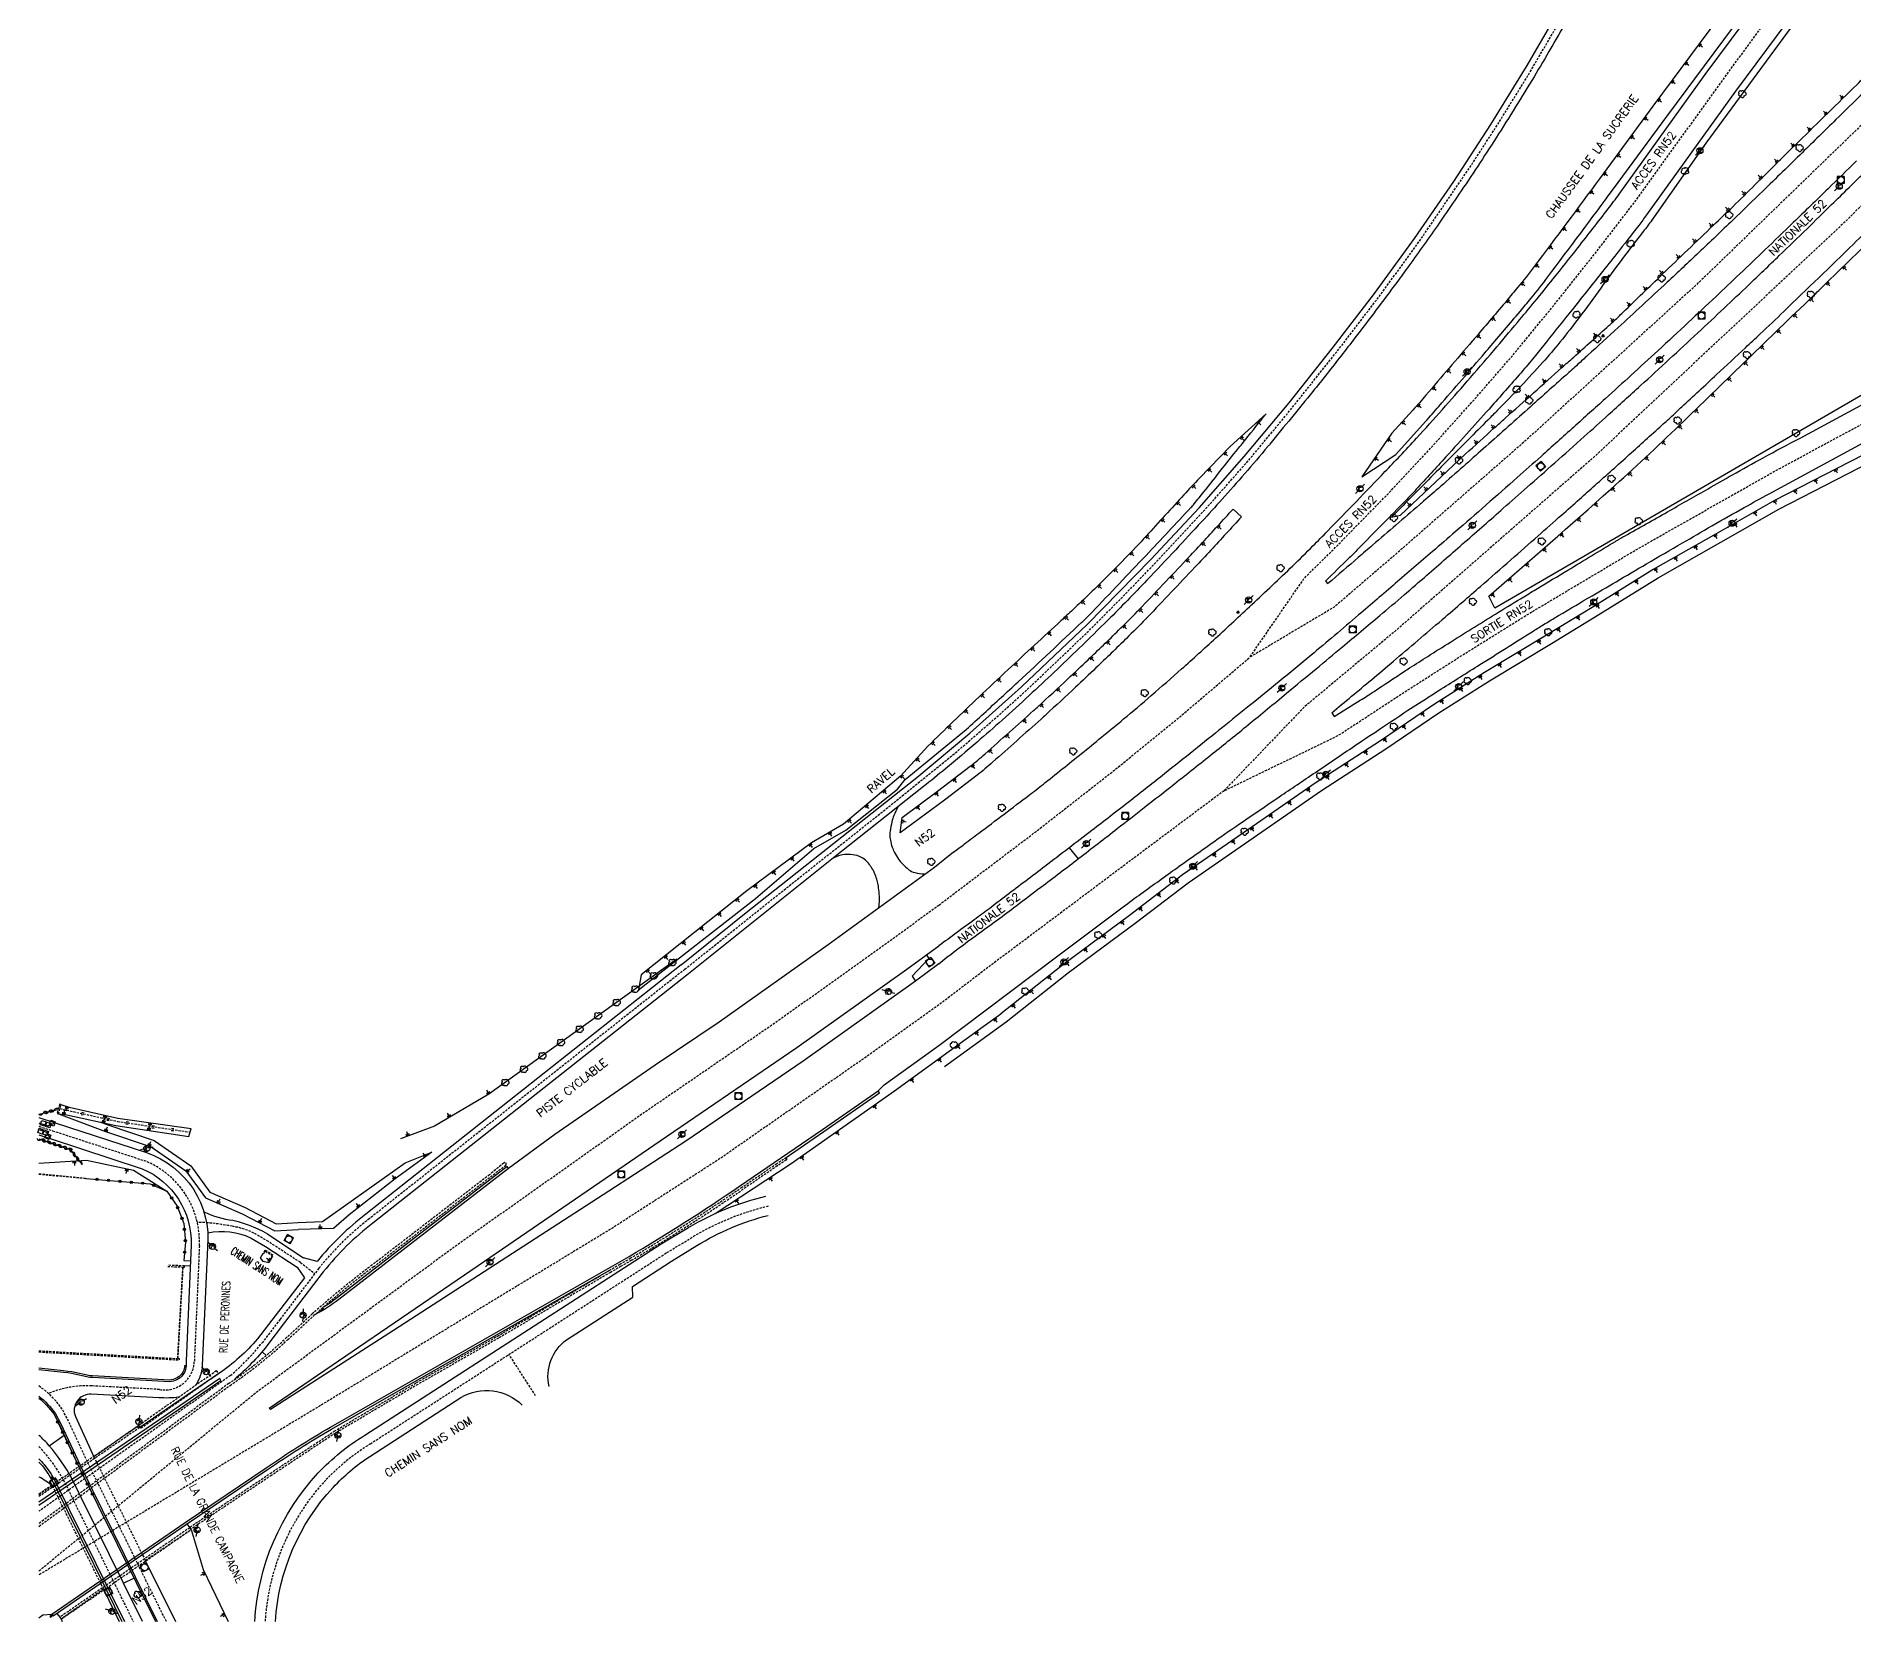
# Model space of a CAD drawing. Header units: millimetres. Extents: x 84999 to 86000, y 139000 to 140000.
# Drawn here: x 84999.4 to 85396.9, y 139000 to 139346.7 of the extents above; entities that cross this region are included whole.
import ezdxf
from ezdxf.enums import TextEntityAlignment as Align

# ---------------------------------------------------------------- set-up
doc = ezdxf.new("R2010")
doc.units = ezdxf.units.MM
doc.linetypes.add('DASHED', pattern=[0.75, 0.5, -0.25])
doc.layers.get('0').update_dxf_attribs({"linetype": 'CONTINUOUS'})
for name, color, linetype in [('W0001', 6, 'DASHED'), ('W0008', 7, 'CONTINUOUS'), ('W0112', 1, 'DASHED'), ('W0211', 2, 'CONTINUOUS'), ('W0220', 5, 'DASHED'), ('W0300', 7, 'CONTINUOUS'), ('W0302', 3, 'CONTINUOUS'), ('W0310', 3, 'CONTINUOUS'), ('W0322', 7, 'CONTINUOUS'), ('W0334', 7, 'CONTINUOUS'), ('W0400', 7, 'CONTINUOUS'), ('W0420', 7, 'CONTINUOUS'), ('W0471', 7, 'CONTINUOUS'), ('W0851', 7, 'CONTINUOUS'), ('W0989', 7, 'CONTINUOUS')]:
    doc.layers.add(name, color=color, linetype=linetype)
doc.styles.get("Standard").update_dxf_attribs({"font": 'romans.shx', "width": 0.85})

# ---------------------------------------------------------------- blocks, each defined once
blk = doc.blocks.new('t211o')
at = {"color": 0, "linetype": 'Continuous'}
for p, q in [((-0.29, 0.5), (-0.29, 0)), ((0, 1), (0, 0)), ((0.29, 0.5), (0.29, 0))]:
    blk.add_line(p, q, dxfattribs=at)
blk = doc.blocks.new('T300')
for p, q in [((-0.8, 0.51), (-0.86, 0.34)), ((-0.86, 0.34), (-0.86, 0.17)), ((-0.86, 0.17), (-0.74, 0.06)), ((-0.69, 0.63), (-0.8, 0.51)), ((-0.8, -0.06), (-0.74, 0.06)), ((-0.74, 0.06), (-0.69, 0.11)), ((-0.57, 0.69), (-0.69, 0.63)), ((-0.46, 0.69), (-0.57, 0.69)), ((-0.29, 0.63), (-0.46, 0.69)), ((-0.29, 0.63), (-0.17, 0.74)), ((-0.23, 0.57), (-0.29, 0.63)), ((-0.17, 0.74), (-0.06, 0.8)), ((-0.06, 0.8), (0.06, 0.8)), ((0.06, 0.8), (0.23, 0.74)), ((0.23, 0.74), (0.34, 0.63)), ((0.34, 0.63), (0.4, 0.51)), ((0.46, 0.46), (0.34, 0.46)), ((0.4, 0.51), (0.4, 0.46)), ((0.57, 0.4), (0.46, 0.46)), ((0.57, 0.4), (0.69, 0.29)), ((0.69, 0.29), (0.74, 0.17)), ((0.74, 0.06), (0.69, -0.17)), ((0.74, 0.17), (0.74, 0.06)), ((-0.8, -0.17), (-0.8, -0.06)), ((-0.8, -0.23), (-0.8, -0.17)), ((-0.74, -0.34), (-0.8, -0.23)), ((-0.69, -0.4), (-0.74, -0.34)), ((-0.51, -0.46), (-0.69, -0.4)), ((-0.4, -0.46), (-0.51, -0.46)), ((-0.4, -0.46), (-0.34, -0.46)), ((-0.34, -0.46), (-0.34, -0.4)), ((-0.34, -0.51), (-0.34, -0.46)), ((-0.29, -0.63), (-0.34, -0.51)), ((-0.17, -0.74), (-0.29, -0.63)), ((-0.06, -0.8), (-0.17, -0.74)), ((0.06, -0.8), (-0.06, -0.8)), ((0.17, -0.74), (0.06, -0.8)), ((0.23, -0.69), (0.17, -0.74)), ((0.29, -0.46), (0.23, -0.46)), ((0.29, -0.63), (0.23, -0.69)), ((0.46, -0.4), (0.29, -0.46)), ((0.34, -0.51), (0.29, -0.63)), ((0.34, -0.51), (0.34, -0.46)), ((0.57, -0.34), (0.46, -0.4)), ((0.63, -0.29), (0.57, -0.34)), ((0.69, -0.17), (0.63, -0.29))]:
    blk.add_line(p, q)
blk = doc.blocks.new('T851')
for p, q in [((-0.25, -0.15), (0, 0.32)), ((0, 0.32), (0.25, -0.15)), ((-0.25, -0.15), (0.25, -0.15))]:
    blk.add_line(p, q)
for major_axis in [(-0.106, 0.106), (-0.0354, 0.0354), (-0.0236, 0.0236)]:
    blk.add_ellipse((0, 0), major_axis=major_axis, ratio=1, start_param=3.926991, end_param=10.210176)
blk = doc.blocks.new('T471')
for p, q in [((-0.333334, 0.333334), (-0.333334, -0.333334)), ((-0.333334, 0.333334), (0.333334, 0.333334)), ((-0.333334, 0), (0, 0)), ((0.500001, 0.500001), (1.000002, 1.000002)), ((-0.500001, -0.500001), (-1.000002, -1.000002)), ((-0.333334, -0.333334), (0.333334, -0.333334))]:
    blk.add_line(p, q)
blk.add_ellipse((0, 0), major_axis=(0.471405, 0.471405), ratio=1, start_param=5.4977871438, end_param=11.780972451)
blk = doc.blocks.new('T420')
for p, q in [((0.75, 0.75), (-0.75, 0.75)), ((-0.75, 0.75), (-0.75, -0.75)), ((0.75, 0.75), (0.75, -0.75)), ((0.75, -0.75), (-0.75, -0.75))]:
    blk.add_line(p, q)
blk.add_ellipse((0, 0), major_axis=(-0.53, 0.53), ratio=1, start_param=3.926991, end_param=10.210176)
blk = doc.blocks.new('T400')
for p, q in [((-0.15, 0.3), (0.15, 0.3)), ((-0.15, -0.25), (-0.15, 0.3)), ((-0.15, 0.15), (0.15, 0.15)), ((-0.15, 0), (0.15, 0)), ((0.15, 0.3), (0.15, -0.25)), ((-0.15, -0.15), (0.15, -0.15)), ((-0.15, -0.25), (-0.15, -0.3)), ((-0.15, -0.3), (0.15, -0.3)), ((0.15, -0.3), (0.15, -0.25))]:
    blk.add_line(p, q)
blk = doc.blocks.new('t112o')
at = {"color": 0, "linetype": 'Continuous'}
for p, q in [((-0.5, 0.5), (0.5, 0.5)), ((-0.5, -0.5), (-0.5, 0.5)), ((0.5, 0.5), (0.5, -0.5)), ((0.5, -0.5), (-0.5, -0.5))]:
    blk.add_line(p, q, dxfattribs=at)
blk = doc.blocks.new('t220o')
at = {"color": 0, "linetype": 'Continuous'}
for p, q in [((-0.25, 0.25), (0.25, 0.25)), ((-0.25, -0.25), (0.25, -0.25))]:
    blk.add_line(p, q, dxfattribs=at)
blk = doc.blocks.new('t310o')
at = {"color": 0, "linetype": 'Continuous'}
for centre, start, end in [((-0.5, 0.38), 216.8699, 323.1304), ((0.5, -0.37), 36.8699, 143.1303)]:
    blk.add_arc(centre, 0.625, start, end, dxfattribs=at)
blk = doc.blocks.new('t322o')
at = {"color": 0, "linetype": 'Continuous'}
for radius in [0.25, 0.15]:
    blk.add_circle((0, 0), radius, dxfattribs=at)

msp = doc.modelspace()

# ---------------------------------------------------------------- linework, layer by layer
at = {"layer": 'W0001', "flags": 128}
for points in [[(85587.11, 139504.29), (85575.2, 139492.02), (85521.89, 139436.49), (85454.37, 139366.03), (85395.34, 139306.42), (85339.95, 139254.54), (85297.01, 139216.94), (85276.78, 139200.05), (85259.18, 139181.69), (85284.09, 139193.75), (85297.35, 139202.44), (85310.88, 139211.09), (85325.35, 139220.12), (85349.51, 139234.53), (85379.43, 139251.48), (85397.07, 139261.01), (85414.18, 139270.26), (85442.86, 139285.99), (85478.32, 139305.31), (85485.79, 139309.22), (85489.52, 139311.61), (85496.81, 139318.4)], [(85567.06, 139504.29), (85558.73, 139495.6), (85532.7, 139467.85), (85482.72, 139414.53), (85444.55, 139373.94), (85400.3, 139328.92), (85362.76, 139292.58), (85325.35, 139258.45), (85296.77, 139233.45), (85283.26, 139221.84), (85264.82, 139210.89), (85276.78, 139228.24), (85283.24, 139234.59), (85294.77, 139246.35), (85303.96, 139256.16), (85314.15, 139267.51), (85322.79, 139277.46), (85331.67, 139288.31), (85340.34, 139299.2), (85348.94, 139310.36), (85369.98, 139339.48), (85384.01, 139358.53), (85392.43, 139370.26), (85397.2, 139377.34), (85403.76, 139387.89)], [(85141.25, 139142.65), (85148.36, 139148.36), (85166.6, 139162.92), (85184.71, 139177.28), (85200.71, 139190.22), (85209.94, 139198.23), (85216.19, 139203.89), (85224.77, 139212.03), (85230.68, 139217.72), (85237.12, 139224.23), (85243.53, 139230.85), (85249.31, 139237.01), (85256.78, 139245.14), (85264.46, 139253.84), (85272.96, 139264.06), (85284.67, 139278.73), (85293.77, 139290.66), (85301.87, 139301.81), (85313.32, 139318.59), (85319.36, 139327.91), (85325.64, 139338.08), (85331.57, 139348.21), (85337.22, 139358.28), (85341.83, 139366.78), (85347.81, 139378.37), (85352.95, 139389.11), (85361.19, 139406.78), (85366.51, 139415.21)], [(85196.81, 139156.7), (85206.08, 139163.71), (85218, 139172.74), (85235.84, 139186.7), (85250.29, 139198.52), (85264.82, 139210.89)], [(85259.18, 139181.69), (85242.37, 139169.14), (85224.61, 139155.83), (85208.52, 139143.79), (85196.81, 139134.86)], [(85000, 139011.11), (85047.69, 139050.31), (85092.14, 139082.93), (85131.78, 139110.97), (85161.6, 139131.4), (85185.57, 139148.52), (85196.81, 139156.7)], [(85196.81, 139134.86), (85180.61, 139123.28), (85149.07, 139101.33), (85125.16, 139085.91), (85060.95, 139046.88), (85000, 139010.23)], [(85057.16, 139078.54), (85060.34, 139076.12)], [(85108.62, 139049.39), (85102.79, 139058.44)]]:
    msp.add_lwpolyline(points, dxfattribs=at)
at = {"layer": 'W0001'}
for points in [[(85141.25, 139142.65), (85072.27, 139088.13, 0.059575), (85061.2, 139077.26), (85052.73, 139066.13), (85048.88, 139061.07, -0.046014), (85041.87, 139053.81), (85000, 139024.15)], [(85000, 139108.32), (85002.98, 139107.35), (85023.14, 139100.78, -0.318252), (85035.08, 139082.21), (85033.98, 139056.94, -0.457608), (85026.34, 139050.77), (85011.53, 139051.56, 0.109587), (85002.08, 139049.89, 0.109587)], [(85049.45, 139000, -0.173944), (85062.71, 139030.96, -0.062874), (85072.48, 139038.9), (85137.31, 139080.69), (85143.24, 139084.27, -0.075397), (85159.5, 139090.83, -0.075397)], [(85057.16, 139078.54), (85050.18, 139083.1), (85047, 139084.98, 0.079958), (85042.23, 139086.45, 0.049138), (85034.62, 139087.31, 0.049138)]]:
    msp.add_lwpolyline(points, format="xyb", dxfattribs=at)
at = {"layer": 'W0001', "flags": 128}
for points in [[(85027.86, 139000), (85010.58, 139034.96), (85006.37, 139044.03), (85005.03, 139046.53, 0.089761), (85000, 139051.54)], [(85000, 139038.27, -0.016468), (85000.86, 139037.32, -0.051602), (85005.67, 139030.34), (85007.69, 139026.22), (85016.87, 139007.62), (85020.62, 139000)]]:
    msp.add_lwpolyline(points, format="xyb", dxfattribs=at)
at = {"layer": 'W0008', "flags": 128}
for points in [[(85398.59, 139372.6), (85382.27, 139349.73), (85371.07, 139334.67), (85351.59, 139307.6, -0.008156), (85349.87, 139305.28, -0.003025), (85345.07, 139299.16, -0.000397), (85341.61, 139294.8, -0.000217), (85335.26, 139286.82, -0.000508), (85329.68, 139279.84, -0.001196), (85327.3, 139276.88, -0.008727), (85324.56, 139273.6, -0.003625), (85317.75, 139265.86, -0.000993), (85312.81, 139260.36, -0.000959), (85307.68, 139254.68, -0.001675), (85301.22, 139247.61, -0.003922), (85298.43, 139244.62, -0.00496), (85298.16, 139244.34, -0.000148), (85288.83, 139234.9, -0.003183), (85286.52, 139232.59, -0.001444), (85281.38, 139227.55), (85281.89, 139226.96)], [(85200, 139168.27, 0.000263), (85202.4, 139170.05, 0.00153), (85205.54, 139172.41, 0.000047), (85216.57, 139180.74, 0.001505), (85216.91, 139181, 0.005039), (85220.08, 139183.48, 0.001863), (85228.56, 139190.29, 0.003183), (85237.22, 139197.39, 0.004508), (85243.25, 139202.5, 0.004221), (85249.9, 139208.33, 0.003737), (85257.31, 139215.04, 0.001051), (85261.32, 139218.74, 0.001067), (85265.25, 139222.4, 0.003205), (85274.21, 139230.88, 0.006401), (85278.62, 139235.22, 0.002012), (85281.85, 139238.51, 0.001031), (85288.12, 139244.96, 0.000795), (85294.38, 139251.47, 0.001521), (85297.64, 139254.88, 0.004897), (85301.3, 139258.81, 0.003122), (85306.94, 139265.07, 0.002735), (85312.36, 139271.23, 0.002518), (85318.17, 139277.97, 0.002018), (85323.35, 139284.1, 0.002731), (85327.14, 139288.66, 0.003026), (85331.16, 139293.61, 0.002223), (85336.56, 139300.42, 0.002427), (85343.15, 139308.89, 0.0064), (85345.59, 139312.15), (85364.44, 139338.3), (85375.91, 139353.76)], [(85333.69, 139349.35, -0.003112), (85330.23, 139343.33, -0.00394), (85326.5, 139337.03, -0.003702), (85322.42, 139330.4, -0.003141), (85318.16, 139323.66, -0.003426), (85314.17, 139317.54, -0.002487), (85310.02, 139311.35, -0.00301), (85306.54, 139306.27, -0.002569), (85306.25, 139305.84, -0.000116), (85299.62, 139296.51, -0.005627), (85296.98, 139292.87, -0.002679), (85287.8, 139280.7, -0.002271), (85281.72, 139272.9, -0.004509), (85278.6, 139269.01, -0.000139), (85269.2, 139257.5, -0.002905), (85268.75, 139256.95, -0.004442), (85263.72, 139251.05, -0.004582), (85258.74, 139245.42, -0.002666), (85254.26, 139240.5, -0.002132), (85248.6, 139234.39, -0.002221), (85242.31, 139227.73, -0.003315), (85238.05, 139223.31, -0.004082), (85233.84, 139219.07, -0.002747), (85227.49, 139212.86, -0.002772), (85222.05, 139207.65, -0.002773), (85216.56, 139202.51, -0.004589), (85210.66, 139197.14, -0.005033), (85205.18, 139192.35, -0.003983), (85198.25, 139186.5, -0.005812), (85193.42, 139182.59), (85173.39, 139166.74), (85142.02, 139141.68)], [(85398.77, 139334.13, -0.000717), (85393, 139328.45, -0.000562), (85385.63, 139321.22, -0.000823), (85377.03, 139312.84, -0.001079), (85370.45, 139306.48, -0.002194), (85363, 139299.37, -0.002389), (85356.1, 139292.9, -0.000628), (85350.61, 139287.82, -0.000659), (85345.37, 139282.99, -0.000504), (85338.73, 139276.91, -0.001555), (85336.57, 139274.94, -0.00127), (85333.97, 139272.6, -0.000397), (85325.6, 139265.13, -0.000373), (85315.84, 139256.44, -0.000849), (85311.54, 139252.63, -0.001229), (85306.52, 139248.22, -0.001671), (85302.81, 139245, -0.000151), (85301.9, 139244.21, 0.000014), (85291.67, 139235.4, 0.000135), (85288.54, 139232.71, 0.000064), (85281.9, 139226.98)], [(85397.52, 139319.44, -0.001312), (85391.29, 139313.34, -0.001075), (85383.65, 139305.92, -0.000831), (85377.49, 139299.99, -0.000937), (85372.01, 139294.75, -0.001254), (85366.72, 139289.73, -0.00112), (85360.76, 139284.14, -0.001544), (85354.07, 139277.92, -0.001786), (85348.24, 139272.58, -0.000954), (85342.56, 139267.43, -0.000788), (85335.67, 139261.22, -0.000642), (85328.5, 139254.81, -0.000888), (85323.3, 139250.19, -0.001394), (85316.49, 139244.18, -0.001419), (85309.76, 139238.32, -0.000649), (85304.77, 139234, -0.0004), (85296.64, 139227, -0.000685), (85288.62, 139220.13, -0.00104), (85283.32, 139215.62, -0.002469), (85278.22, 139211.34, -0.001813), (85271.21, 139205.56, -0.001051), (85264.71, 139200.27, -0.001173), (85258.86, 139195.55, -0.000842), (85252.54, 139190.48, -0.000838), (85246.17, 139185.41, -0.001175), (85238.77, 139179.58, -0.001967), (85234.33, 139176.12, -0.001082), (85230.27, 139173, -0.000429), (85220.01, 139165.16, -0.000494), (85211.6, 139158.76, -0.001133), (85207.92, 139155.98, -0.003037), (85204.55, 139153.47, 0.002534), (85196.81, 139147.77, -0.0006)], [(85196.81, 139143.86, -0.015268), (85204.02, 139149.36, 0.001554), (85209.62, 139153.47, 0.001594), (85213.7, 139156.51, 0.001198), (85219.09, 139160.58, 0.001615), (85227.44, 139166.94, 0.001599), (85235.82, 139173.42, 0.000782), (85241.7, 139178.01, 0.00069), (85248.35, 139183.23, 0.001133), (85256.67, 139189.81, 0.00243), (85260.52, 139192.9, 0.001576), (85264.54, 139196.18, 0.000759), (85272.85, 139203.02, 0.000393), (85279.31, 139208.37, 0.000438), (85285.1, 139213.18, 0.001641), (85293.27, 139220.02, 0.002529), (85298.54, 139224.51, 0.001377), (85303.54, 139228.83, 0.000823), (85311.87, 139236.11, 0.000303), (85320.26, 139243.46, 0.000486), (85325.48, 139248.06, 0.000918), (85331.5, 139253.39, 0.000854), (85337.95, 139259.13, 0.001455), (85343.29, 139263.94, 0.001108), (85350.28, 139270.29, 0.001291), (85356.55, 139276.04, 0.001292), (85362.79, 139281.83, 0.001338), (85368.58, 139287.25, 0.001463), (85373.85, 139292.24, 0.001319), (85380.62, 139298.73, 0.001468), (85386.68, 139304.6, 0.000555), (85392.07, 139309.87, 0.000393), (85399.69, 139317.34, 0.000636)], [(85282.73, 139198.75, 0.001401), (85291.41, 139205.96, 0.002503), (85296.24, 139210.03, 0.000021), (85306.86, 139219.08, 0.001882), (85306.98, 139219.18, 0.000686), (85311.4, 139223.02, 0.000785), (85315.25, 139226.38, 0.000398), (85321.91, 139232.21, 0.000444), (85327.86, 139237.45, 0.000408), (85332.99, 139241.98, 0.000531), (85336.93, 139245.47, 0.000975), (85340.33, 139248.5, 0.000443), (85347.81, 139255.2, 0.000854), (85354.92, 139261.61, 0.002387), (85357.45, 139263.92, 0.000872), (85359.27, 139265.61, 0.000208), (85366.9, 139272.7, 0.00027), (85373.21, 139278.58, 0.000527), (85376.44, 139281.59, 0.00366), (85381.63, 139286.52, 0.00124), (85396.81, 139301.23, 0.000286), (85401.94, 139306.23, 0.000285)], [(85282.73, 139198.74), (85283.3, 139197.94), (85288.98, 139201.47, 0.00551), (85291.98, 139203.4, 0.000663), (85298.6, 139207.78, -0.003786), (85299.77, 139208.55, -0.001697), (85303.73, 139211.07, -0.001349), (85308.74, 139214.22, -0.001251), (85319.22, 139220.74, -0.002399), (85324.71, 139224.1, -0.000177), (85327.74, 139225.94, -0.000081), (85334.34, 139229.92, -0.000239), (85344.78, 139236.22, -0.003812), (85345.44, 139236.61, -0.003352), (85347.43, 139237.75, 0.000724), (85356.71, 139243, 0.000264), (85365.06, 139247.75, -0.000416), (85370.35, 139250.76, -0.004075), (85377.1, 139254.51, -0.003444), (85385.15, 139258.83), (85402.05, 139267.9)], [(85196.81, 139126), (85222.56, 139145.4), (85237.15, 139156.32, -0.003641), (85241.01, 139159.17, -0.001794), (85248.92, 139164.86, -0.002393), (85257.71, 139171.08, -0.003294), (85264.14, 139175.53, -0.000508), (85270.27, 139179.7, -0.000398), (85278.11, 139185, -0.000313), (85286.62, 139190.75, -0.000472), (85292.27, 139194.54, -0.002486), (85299.41, 139199.29, -0.003882), (85304.02, 139202.27, -0.000661), (85306.67, 139203.95, -0.000207), (85315.15, 139209.29, -0.000332), (85326.57, 139216.47, -0.001739), (85328.75, 139217.84, -0.004231), (85331.4, 139219.44, -0.001501), (85338.91, 139223.89, -0.00028), (85344.91, 139227.4, -0.000251), (85351.59, 139231.32, -0.000645), (85359.42, 139235.88, -0.000782), (85365.88, 139239.62, -0.003287), (85372.96, 139243.64, -0.00434), (85378.38, 139246.61), (85405.81, 139261.52)], [(85187.84, 139178.13, 0.031776), (85186.95, 139176.28, 0.045058), (85186.53, 139174.9, 0.011629), (85186.16, 139172.88, 0.034631), (85186.1, 139172.19, 0.049737), (85186.2, 139170.89, 0.040874), (85186.61, 139169.35, 0.036469), (85187.11, 139168.22, 0.025659), (85188.01, 139166.71, 0.0469), (85188.76, 139165.79, 0.027486), (85190.26, 139164.43, 0.108575), (85191.52, 139163.79, 0.071028), (85193.65, 139163.56)], [(85183.67, 139156.18, 0.021829), (85183.84, 139157.71, 0.037691), (85183.83, 139158.61, 0.007518), (85183.64, 139160.5, 0.020598), (85183.53, 139161.19, 0.026467), (85183.23, 139162.37, 0.023261), (85182.75, 139163.67, 0.035089), (85182.35, 139164.47, 0.023749), (85181.62, 139165.58, 0.060115), (85180.75, 139166.5, 0.054804), (85179.6, 139167.27, 0.07325), (85178.91, 139167.51, 0.028407), (85177.04, 139167.76, 0.086318), (85175.35, 139167.59, 0.068208), (85173.39, 139166.74)]]:
    msp.add_lwpolyline(points, format="xyb", dxfattribs=at)
for points in [[(85140.48, 139143.62), (85154.3, 139154.79), (85191.96, 139184.6), (85203.57, 139194.25), (85214.89, 139204.4), (85229.23, 139218.05), (85243.14, 139232.26), (85253.71, 139243.58), (85263.59, 139254.75), (85273.42, 139266.54), (85282.81, 139278.38), (85292.06, 139290.46), (85300.8, 139302.44), (85309.4, 139314.95), (85317.55, 139327.36), (85325.51, 139340.28), (85333.08, 139353.34)], [(85225.31, 139169.18), (85227.25, 139166.79)]]:
    msp.add_lwpolyline(points, dxfattribs=at)
at = {"layer": 'W0008'}
for points in [[(85200, 139168.27), (85195.87, 139164.9), (85172.57, 139147.99), (85148.78, 139131.09), (85134.73, 139121.68), (85112.85, 139106.5), (85102.72, 139099.11), (85065.59, 139070.48, -0.053307), (85060.4, 139067.18)], [(85140.48, 139143.62), (85071.48, 139089.12, 0.054287), (85060.81, 139078.77), (85057.86, 139079.59)], [(85142.02, 139141.68), (85073.03, 139087.15, 0.059542), (85062.18, 139076.5), (85053.72, 139065.38), (85049.86, 139060.31, -0.046085), (85042.67, 139052.88)], [(85000, 139000.87), (85000.83, 139001.46), (85002.82, 139001.66), (85031.97, 139021.7), (85049.69, 139033.67, -0.016001), (85063.74, 139042.55), (85129.06, 139079.87, 0.017424), (85153.23, 139095.24), (85171.37, 139107.59), (85183.52, 139116.07), (85184.81, 139117.36), (85196.81, 139126)], [(85000, 139109.06), (85002.04, 139108.4), (85003.54, 139109.07), (85023.49, 139102.59, -0.345106), (85036.88, 139081.86), (85035.72, 139055.99, -0.131844), (85034.27, 139051.73)], [(85000, 139107.59), (85001.63, 139107.07), (85002.43, 139105.64), (85022.57, 139099.04, -0.311262), (85033.26, 139082.36), (85032.2, 139057.02), (85032.2, 139055.96, -0.16729), (85031.42, 139053.91, -0.204602), (85028.61, 139052.46), (85011.68, 139053.37), (85011.15, 139053.41), (85007.1, 139054.27), (85006.3, 139054.38), (85005.35, 139054.51), (85000, 139055.09, 0.188192)], [(85047.19, 139000, -0.174693), (85061.06, 139032.51, -0.062862), (85071.27, 139040.81), (85136.11, 139082.61), (85142.08, 139086.21, -0.075442), (85158.98, 139093.03)], [(85036.06, 139089.64, 0.086581), (85042.41, 139087.78, -0.0884), (85050.93, 139084.18), (85057.86, 139079.59)], [(85111.55, 139051.45, -0.295181), (85115.35, 139061.61), (85129.89, 139070.96), (85129.78, 139073.32), (85138.32, 139078.82), (85143.85, 139082.22, -0.077716), (85159.46, 139088.84)], [(85036.92, 139085, -0.16987), (85046.4, 139083.87), (85049.52, 139082.03), (85056.47, 139077.48)], [(85056.47, 139077.48), (85058.05, 139075.2), (85051.67, 139066.9), (85047.78, 139061.83, -0.06522), (85039.34, 139054.25), (85022.05, 139042.46)], [(85000, 139049.31, -0.070755), (85003.51, 139045.6), (85004.76, 139043.23), (85008.97, 139034.19), (85025.86, 139000)], [(85030.52, 139049.09, -0.0531), (85026.25, 139048.96), (85011.43, 139049.76, 0.540504), (85007.95, 139044.85), (85012.02, 139036.03)], [(85051.71, 139000, -0.173933), (85064.34, 139029.37, -0.059029), (85072.34, 139036.14), (85092.27, 139049.01, -0.338728), (85105.7, 139047.33)], [(85022.62, 139000), (85018.47, 139008.41), (85009.3, 139027.01), (85007.26, 139031.17, 0.051844), (85002.22, 139038.48, 0.037281), (85000, 139040.72, 0.254638)], [(85000, 139035.63, -0.01056), (85001.15, 139034.35), (85002.56, 139032.38), (85003.76, 139030.29), (85015.27, 139006.95), (85018.68, 139000)]]:
    msp.add_lwpolyline(points, format="xyb", dxfattribs=at)
for points in [[(85196.81, 139143.86), (85191.67, 139140.03), (85167.11, 139122.59), (85141.5, 139105.09), (85124.61, 139094.11), (85077.51, 139063.69), (85050.62, 139046.36), (85050.36, 139046.67), (85096.02, 139077.89), (85135.83, 139105.12), (85165.76, 139125.56), (85189.8, 139142.69), (85196.81, 139147.77)], [(85023.24, 139013.38), (85029.87, 139000)]]:
    msp.add_lwpolyline(points, dxfattribs=at)
at = {"layer": 'W0112'}
for points in [[(85003.95, 139111.09), (85004.26, 139111.01), (85004.81, 139113.05), (85004.51, 139113.14)], [(85049.18, 139080.49), (85049.47, 139081.02), (85051.01, 139080.07), (85050.74, 139079.58), (85050.88, 139079.5), (85051.22, 139080.12), (85049.41, 139081.25), (85049.04, 139080.57)], [(85021.85, 139042.99), (85038.78, 139054.9), (85039.27, 139054.21), (85022.34, 139042.3)], [(85032.98, 139020.54), (85004.56, 139000.97), (85004.85, 139000.55), (85033.26, 139020.12)]]:
    msp.add_lwpolyline(points, close=True, dxfattribs=at)
msp.add_lwpolyline([(85000, 139020.84), (85041.78, 139051.66, 0.038138), (85054.41, 139061.68), (85060.11, 139066.92, -0.021411), (85073.19, 139077.6), (85102.07, 139099.82, 1.104709), (85101.64, 139100.27), (85098.53, 139097.73), (85072.88, 139078, 0.021406), (85059.77, 139067.29), (85054.07, 139062.05, -0.038138), (85041.48, 139052.06), (85000, 139021.46)], format="xyb", dxfattribs=at)
msp.add_lwpolyline([(85163.44, 139100.95), (85161.46, 139099.64), (85153.79, 139094.42, -0.017427), (85129.56, 139079.01), (85127.3, 139077.72), (85124.98, 139076.37), (85100.52, 139062.01), (85082.85, 139051.86), (85064.84, 139041.23), (85050.85, 139031.99), (85033.29, 139020.27), (85033.01, 139020.68), (85050.57, 139032.41), (85064.58, 139041.65), (85082.6, 139052.29), (85100.27, 139062.44), (85124.73, 139076.8), (85127.05, 139078.16), (85129.31, 139079.45, 0.017426), (85153.51, 139094.84), (85161.18, 139100.06), (85163.16, 139101.37, -1)], format="xyb", close=True, dxfattribs=at)
for points in [[(85000, 139097.95), (85010.22, 139096.99), (85010.2, 139096.84)], [(85010.2, 139096.84), (85000, 139097.8)], [(85000, 139058.97), (85030.72, 139057.23), (85030.74, 139057.49), (85030.41, 139057.51), (85031.54, 139077.53), (85031.85, 139077.52), (85031.86, 139077.79), (85028.16, 139077.94)], [(85028.15, 139077.67), (85031.4, 139077.54), (85030.26, 139057.52)], [(85000, 139059.24), (85030.26, 139057.52)], [(85000, 139027.96), (85021.77, 139042.87), (85022.05, 139042.46), (85000, 139027.35)], [(85021.82, 139042.91), (85012.02, 139036.03), (85023.24, 139013.38), (85033.26, 139020.14)], [(85000, 139027.81), (85002.88, 139029.74), (85014.1, 139007.09), (85004.85, 139000.57)]]:
    msp.add_lwpolyline(points, dxfattribs=at)
at = {"layer": 'W0211', "flags": 128}
for points in [[(85384.2, 139350.07), (85364.57, 139323.31), (85352.71, 139306.44, -0.013693), (85350.86, 139303.96, 0.005535), (85346.18, 139297.88, 0.00584), (85341.55, 139291.57, -0.005787), (85336.87, 139285.21, -0.009408), (85332.63, 139279.78, -0.011114), (85328.85, 139275.34, -0.00718), (85324.15, 139270.21, -0.006635), (85318.92, 139264.81, -0.00042), (85316.84, 139262.72, 0.000104), (85308.39, 139254.24, 0.000882), (85303.87, 139249.69, 0.000492), (85295.8, 139241.52), (85297.76, 139241.92), (85311.9, 139255.27, -0.000469), (85318.29, 139261.04, -0.001262), (85320.68, 139263.17, -0.000029), (85333.06, 139274.22, 0.000137), (85335.66, 139276.53, 0.000467), (85343.35, 139283.41, 0.004119), (85344.21, 139284.19, 0.00632), (85346.48, 139286.35, -0.001664), (85355.02, 139294.62, -0.000701), (85366.23, 139305.36, 0.001861), (85370.44, 139309.41, 0.003519), (85375.35, 139314.25, -0.00213), (85383.45, 139322.26, -0.000242), (85384.88, 139323.67, 0.000027), (85397.57, 139336.09, 0.000884), (85404.16, 139342.57)], [(85381.91, 139370.36), (85352.97, 139331.36), (85341.29, 139315.51, -0.002677), (85327, 139296.32, -0.010689), (85323.39, 139291.73, -0.003416), (85321.05, 139288.92, -0.001211), (85314.3, 139280.98, -0.000602), (85313.46, 139280, -0.00005), (85303.33, 139268.2, -0.005814), (85300.46, 139264.93), (85295.87, 139259.89), (85289.28, 139250.34), (85296.73, 139255.24), (85303.24, 139262.41, 0.005827), (85306.18, 139265.75, 0.00005), (85316.31, 139277.55, 0.000602), (85317.16, 139278.54, 0.001211), (85323.92, 139286.5, 0.003416), (85326.29, 139289.34, 0.010689), (85330, 139294.06, 0.002677), (85344.32, 139313.28), (85355.99, 139329.12), (85384.93, 139368.13)], [(85443.64, 139345.27), (85457.31, 139336.03), (85481.23, 139317.52), (85481.19, 139313.77), (85478.86, 139311.62), (85454.07, 139298.21), (85427.34, 139283.42), (85402.55, 139270.48), (85318.43, 139221.65), (85317.09, 139224.27, 0.005579), (85343.76, 139247.64, 0.009604), (85358.84, 139261.68, 0.000001), (85386.9, 139288.83, 0.000034), (85387.92, 139289.81, 0.00001), (85389.23, 139291.08, 0.000001), (85408.44, 139309.68, 0.004115), (85415.55, 139316.67, 0.002093), (85429.34, 139330.59), (85436.94, 139338.77)]]:
    msp.add_lwpolyline(points, format="xyb", dxfattribs=at)
for points in [[(85131.12, 139138.18), (85156.69, 139158.16), (85169.43, 139169.09), (85176.46, 139173.08), (85187.74, 139182.07), (85189.42, 139184.12), (85202.78, 139195.08, 0.000803), (85210.49, 139202.14, 0.001699), (85214.12, 139205.49, 0.000124), (85228.11, 139218.54, 0.005519), (85228.42, 139218.83, 0.008845), (85230.33, 139220.76, 0.001404), (85242.12, 139233.17, 0.001477), (85251.92, 139243.6, 0.018466), (85252.67, 139244.47, 0.001042), (85253.71, 139245.76, -0.000132), (85261.86, 139255.97, -0.000137), (85263.92, 139258.55, -0.000063), (85268.38, 139264.14), (85260.55, 139256.95), (85253.78, 139250.02, 0.00625), (85250.4, 139246.42, 0.001538), (85242.14, 139237.35, -0.005749), (85239.9, 139234.95, -0.007677), (85233.63, 139228.53, -0.006608), (85226.13, 139221.29, -0.002842), (85223.52, 139218.87, 0.000644), (85211.96, 139208.21, 0.004189), (85205.53, 139202.17, 0.0024), (85194.43, 139191.46), (85188.44, 139184.87), (85175.94, 139174.41), (85168.92, 139170.34), (85154.79, 139159.84), (85131.71, 139141.45)], [(85263, 139241.62, -0.001697), (85256.27, 139234.27, -0.003337), (85252.79, 139230.55, -0.000125), (85242.42, 139219.62, -0.003426), (85242.01, 139219.2, -0.005572), (85237.85, 139215.02, -0.003506), (85231.15, 139208.54, -0.002308), (85226.69, 139204.33, -0.001601), (85220.22, 139198.31, -0.004397), (85219.18, 139197.37, -0.00042), (85208.56, 139187.92, -0.014951), (85205.18, 139185.09), (85198.01, 139179.6), (85191.09, 139174.52), (85188.38, 139172.52), (85188.75, 139175.87), (85196.52, 139181.58), (85203.66, 139187.04, 0.014891), (85206.92, 139189.77, 0.00042), (85217.54, 139199.22, 0.004397), (85218.54, 139200.13, 0.001601), (85225, 139206.14, 0.002308), (85229.44, 139210.34, 0.003506), (85236.12, 139216.79, 0.005572), (85240.24, 139220.93, 0.003426), (85240.62, 139221.32, 0.000125), (85250.99, 139232.25, 0.003337), (85254.45, 139235.95, 0.001697), (85261.17, 139243.28)]]:
    msp.add_lwpolyline(points, format="xyb", close=True, dxfattribs=at)
for points in [[(85198.04, 139121.42), (85211.56, 139131.17), (85225.16, 139141.92), (85239.75, 139152.76), (85251.31, 139161.59), (85266.51, 139172.04), (85280.5, 139181.72), (85294.59, 139190.84), (85306.13, 139198.74), (85317.24, 139205.76), (85330.8, 139213.88), (85341.12, 139220.2), (85354.1, 139228.23), (85367.83, 139236.04), (85380.55, 139243.28), (85408.12, 139257.49)], [(85407.12, 139259.34), (85379.54, 139245.13), (85366.79, 139237.87), (85353.03, 139230.04), (85340.02, 139221.99), (85329.71, 139215.68), (85316.14, 139207.55), (85304.97, 139200.49), (85293.42, 139192.59), (85279.33, 139183.47), (85265.31, 139173.78), (85250.07, 139163.29), (85238.48, 139154.44), (85223.88, 139143.59), (85210.33, 139132.88)]]:
    msp.add_lwpolyline(points, dxfattribs=at)
at = {"layer": 'W0211'}
for points in [[(85147.88, 139089.23), (85164.52, 139100.19), (85187.11, 139116.1), (85206.47, 139130.12), (85210.33, 139132.88)], [(85098.41, 139115.38), (85086.49, 139108.38), (85079.05, 139105.61)], [(85004.26, 139111.01), (85006.11, 139110.79), (85016.79, 139108.53), (85032.77, 139106.07), (85033.3, 139107.86)], [(85004.26, 139111.01), (85014.56, 139107.18), (85024.53, 139103.82), (85032.1, 139098.57), (85036.42, 139092.66), (85044.41, 139089.21), (85051.56, 139085.47), (85056.75, 139085.74)], [(85004.81, 139113.05), (85006.61, 139112.49), (85017.23, 139110.07), (85033.3, 139107.86)], [(85013.34, 139109.26), (85015.07, 139108.62), (85025.22, 139105.19), (85033.18, 139099.67), (85037.4, 139093.89), (85045.06, 139090.58), (85051.89, 139087.01), (85056.67, 139087.26)], [(85056.67, 139087.26), (85062.04, 139087.5), (85080.12, 139100.32), (85085.93, 139102.69)], [(85085.93, 139102.69), (85077.88, 139096.83), (85067.81, 139088.94), (85064.41, 139085.95), (85056.75, 139085.74)], [(85000, 139100.27), (85010.4, 139100.93), (85020.67, 139098.69), (85027.98, 139094.17)], [(85050.88, 139079.5), (85050.28, 139078.49), (85049.05, 139078.78), (85048.47, 139079.57), (85049.04, 139080.57)], [(85033.26, 139020.14), (85035.89, 139011.42), (85041.36, 139000)], [(85014.1, 139007.09), (85017.54, 139000)], [(85004.85, 139000.57), (85005.07, 139000)]]:
    msp.add_lwpolyline(points, dxfattribs=at)
msp.add_lwpolyline([(85000, 139031.69, -0.063082), (85002.88, 139029.74)], format="xyb", dxfattribs=at)
at = {"layer": 'W0220'}
msp.add_lwpolyline([(85004.58, 139112.18), (85017.16, 139109.4), (85033.06, 139107.06)], dxfattribs=at)
at = {"layer": 'W0302'}
msp.add_lwpolyline([(85139.48, 139144.89), (85098.41, 139115.38)], dxfattribs=at)
at = {"layer": 'W0310'}
for points in [[(85000, 139110.97), (85000.03, 139110.96), (85004.03, 139112)], [(85000, 139105.55), (85006.84, 139103.25), (85009.36, 139100.02)]]:
    msp.add_lwpolyline(points, dxfattribs=at)
at = {"layer": 'W0322'}
for points in [[(85010.21, 139096.91), (85024.31, 139095.75), (85027.98, 139094.17), (85030.22, 139090.88), (85031.69, 139087.06), (85032.06, 139082.98), (85031.69, 139078.94)], [(85004.09, 139043.65), (85008.63, 139033.98), (85012.73, 139025.77)]]:
    msp.add_lwpolyline(points, dxfattribs=at)
at = {"layer": 'W0334'}
for points in [[(85194.19, 139145.66), (85194.63, 139145.04), (85190.99, 139141.17), (85191.67, 139140.03)], [(85163.16, 139101.37), (85171.65, 139107.17), (85183.8, 139115.62), (85183.52, 139116.07)], [(85000, 139110.22), (85003.54, 139109.07)], [(85000, 139106.42), (85002.43, 139105.64)], [(85031.69, 139078.94), (85033.07, 139078.87)], [(85033.06, 139077.76), (85031.86, 139077.79)], [(85048.79, 139059.02), (85049.65, 139058.17)], [(85002.22, 139038.48), (85005.51, 139040.8)], [(85032.37, 139021.37), (85032.98, 139020.54)], [(85018.47, 139008.41), (85020.77, 139009.51)], [(85003.91, 139001.8), (85004.56, 139000.97)]]:
    msp.add_lwpolyline(points, dxfattribs=at)
for points in [[(85102.72, 139099.11), (85102.41, 139099.51), (85065.28, 139070.87, -0.033934), (85062.11, 139068.68, -0.042957)], [(85002.82, 139001.66), (85003.11, 139001.25), (85032.25, 139021.29), (85049.97, 139033.26, -0.015998), (85063.99, 139042.12), (85120.47, 139074.39), (85124.73, 139076.8)], [(85032.2, 139055.96), (85031.85, 139055.97, -0.16687), (85031.15, 139054.13, -0.203105), (85028.61, 139052.82), (85011.7, 139053.72), (85011.2, 139053.75), (85007.16, 139054.61), (85006.34, 139054.73), (85005.39, 139054.86), (85000, 139055.44, 0.188507)], [(85000, 139048.86, -0.066477), (85003.21, 139045.41), (85004.45, 139043.07), (85008.65, 139034.03), (85025.47, 139000)], [(85000, 139034.89, -0.007093), (85000.76, 139034.04), (85002.14, 139032.11), (85003.32, 139030.05), (85014.82, 139006.73), (85018.12, 139000)]]:
    msp.add_lwpolyline(points, format="xyb", dxfattribs=at)
msp.add_lwpolyline([(85054.37, 139084.53), (85055.59, 139083.9), (85054.93, 139082.7), (85053.71, 139083.33)], close=True, dxfattribs=at)
at = {"layer": 'W0334', "flags": 128}
for points in [[(85039.52, 139053.17), (85000, 139026.1)], [(85000, 139025.49), (85039.8, 139052.75), (85039.52, 139053.17)]]:
    msp.add_lwpolyline(points, dxfattribs=at)

# ---------------------------------------------------------------- block references
at = {"layer": 'W0112', "rotation": 341.474943087139}
for p in [(85000.36, 139107.25), (85000.92, 139108.97), (85001.48, 139106.9), (85001.93, 139106.08), (85002.03, 139108.6), (85002.9, 139109)]:
    msp.add_blockref('t112o', p, dxfattribs=at)
at = {"layer": 'W0211'}
for p, rotation in [((85363.01, 139344.9), 233.4242004598979), ((85360.03, 139340.88), 233.4242004598979), ((85357.05, 139336.87), 233.4242004597656), ((85354.07, 139332.85), 233.4242004596334), ((85394.53, 139333.12), 44.40160847645764), ((85351.1, 139328.83), 233.6297834138828), ((85390.96, 139329.62), 44.39983889832546), ((85348.14, 139324.8), 233.6297834138828), ((85387.39, 139326.12), 44.39806932004539), ((85345.17, 139320.78), 233.6297834140144), ((85383.82, 139322.62), 44.4380189425672), ((85380.25, 139319.11), 44.64437317622113), ((85342.21, 139316.75), 233.6297834138828), ((85376.7, 139315.59), 44.85864969046505), ((85339.24, 139312.73), 233.5411158095322), ((85369.58, 139308.58), 44.04652271512187), ((85373.15, 139312.07), 44.57870899403677), ((85336.26, 139308.71), 233.4128813030708), ((85365.97, 139305.11), 43.71109109407154), ((85333.28, 139304.7), 233.2846467968326), ((85362.36, 139301.66), 43.76284458560385), ((85330.29, 139300.69), 233.1564122904359), ((85358.75, 139298.2), 43.81459807699434), ((85327.28, 139296.69), 233.0281777838065), ((85355.14, 139294.73), 43.86635156844476), ((85394.6, 139296.28), 224.0679043361143), ((85324.22, 139292.74), 231.1156690151125), ((85351.54, 139291.26), 44.02318827683527), ((85387.41, 139289.32), 224.0616724817334), ((85391.01, 139292.8), 224.0678743528995), ((85317.79, 139285.08), 229.6496363507644), ((85321.03, 139288.9), 229.7827731986855), ((85344.35, 139284.32), 42.88663279740403), ((85347.95, 139287.78), 44.18359973139502), ((85383.82, 139285.85), 224.0577428391969), ((85314.55, 139281.27), 229.5164995030703), ((85340.63, 139280.98), 41.81917144194405), ((85380.23, 139282.37), 224.0577070478325), ((85311.3, 139277.48), 229.365870030329), ((85336.9, 139277.64), 41.76729020125025), ((85376.63, 139278.89), 224.0576712564217), ((85308.04, 139273.68), 229.3621582844465), ((85333.17, 139274.31), 41.71987127914851), ((85373.04, 139275.42), 224.0576354650584), ((85304.78, 139269.89), 229.3584465383143), ((85329.44, 139270.99), 41.72050741512133), ((85369.45, 139271.94), 224.0575996737031), ((85301.51, 139266.11), 228.5093425482206), ((85325.71, 139267.66), 41.7224906578986), ((85365.85, 139268.46), 224.0575638823437), ((85266.55, 139262.45), 222.5285196367723), ((85298.16, 139262.4), 227.7140588275861), ((85318.25, 139261), 42.01501499163182), ((85321.97, 139264.33), 41.72447390072495), ((85358.67, 139261.51), 224.0313559715786), ((85362.26, 139264.98), 224.0575280909283), ((85262.86, 139259.07), 222.5285196357294), ((85294.96, 139258.57), 235.3566499492936), ((85314.54, 139257.65), 42.07745950815109), ((85355.06, 139258.05), 223.4973067904529), ((85259.25, 139255.62), 225.68117547678), ((85292.12, 139254.45), 235.3566499491959), ((85310.85, 139254.27), 43.36257470760994), ((85351.41, 139254.62), 222.9632576093927), ((85255.76, 139252.04), 225.681175476266), ((85307.21, 139250.84), 43.36257470697538), ((85347.74, 139251.23), 222.4292084284333), ((85388.47, 139249.73), 207.2610875114631), ((85392.91, 139252.02), 207.2610875118156), ((85252.28, 139248.45), 226.6777921969919), ((85303.58, 139247.41), 43.36257470768754), ((85344.03, 139247.88), 221.8951592473811), ((85384.02, 139247.44), 207.2610875114738), ((85248.89, 139244.77), 227.542982235501), ((85299.94, 139243.97), 43.36257470707034), ((85340.3, 139244.55), 221.6892954536119), ((85375.23, 139242.68), 209.6529257840561), ((85379.58, 139245.15), 207.2610875117451), ((85242.16, 139237.38), 227.830190303875), ((85245.52, 139241.08), 227.6865862696941), ((85257.8, 139239.59), 227.4867053836654), ((85332.82, 139237.92), 221.3287771998963), ((85336.57, 139241.23), 221.5090363267661), ((85366.54, 139237.73), 209.6358690554756), ((85370.89, 139240.2), 209.6529257840023), ((85238.74, 139233.73), 226.1833851887708), ((85254.41, 139235.91), 227.2858256523707), ((85329.06, 139234.62), 221.1485180732609), ((85362.2, 139235.26), 209.6358690556453), ((85235.25, 139230.15), 225.2029901770642), ((85251, 139232.26), 226.5300949128346), ((85325.29, 139231.34), 220.9682589464061), ((85353.5, 139230.31), 209.6358690556401), ((85357.85, 139232.78), 209.6358690554704), ((85231.7, 139226.63), 224.3603745967626), ((85247.56, 139228.63), 226.5188994284925), ((85321.51, 139228.07), 220.7879998196009), ((85349.24, 139227.7), 211.7551784586867), ((85228.1, 139223.16), 223.634085079338), ((85244.12, 139225), 226.5093983695825), ((85317.72, 139224.81), 220.607740692794), ((85340.74, 139222.43), 211.7551784586689), ((85344.99, 139225.07), 211.7551784583005), ((85224.46, 139219.73), 222.8215946493782), ((85237.16, 139217.82), 224.7582899893725), ((85240.68, 139221.38), 226.4998973105323), ((85336.48, 139219.82), 211.4531872661199), ((85220.78, 139216.34), 222.6234473460946), ((85233.59, 139214.32), 224.1318053209545), ((85327.94, 139214.62), 210.9435645510339), ((85332.21, 139217.21), 211.4531872661526), ((85213.43, 139209.57), 222.7172963808063), ((85217.1, 139212.96), 222.6703718632451), ((85229.99, 139210.86), 223.6990927920907), ((85323.65, 139212.05), 210.9435645511709), ((85209.76, 139206.17), 223.062886117309), ((85226.36, 139207.42), 223.266738475503), ((85315.09, 139206.88), 212.2734399609759), ((85319.36, 139209.48), 210.9435645510355), ((85206.12, 139202.74), 223.6063274132714), ((85222.71, 139204), 222.9748227476657), ((85310.86, 139204.21), 212.2734399613111), ((85202.51, 139199.28), 223.8449792056286), ((85219.04, 139200.6), 222.7666306534055), ((85302.46, 139198.78), 214.3862284128791), ((85306.63, 139201.54), 212.2734399613111), ((85198.91, 139195.81), 224.0233588309558), ((85211.59, 139193.93), 221.676478938603), ((85215.33, 139197.25), 221.7103573911322), ((85298.34, 139195.96), 214.3862284131551), ((85195.32, 139192.33), 224.2017384563903), ((85207.86, 139190.6), 221.6426004862711), ((85290.03, 139190.39), 212.9228042794533), ((85294.21, 139193.13), 214.3862284127767), ((85191.9, 139188.68), 227.7035049305122), ((85204.06, 139187.36), 218.6265908486968), ((85285.83, 139187.68), 212.922804279257), ((85184.72, 139181.76), 219.9226776524674), ((85188.54, 139184.98), 227.7035049308067), ((85200.09, 139184.31), 217.415666858589), ((85277.48, 139182.18), 214.6571413215982), ((85281.63, 139184.96), 212.9228042794916), ((85180.88, 139178.55), 219.9226776526424), ((85192.08, 139178.32), 216.3044772246574), ((85196.11, 139181.28), 216.3044772245799), ((85273.36, 139179.34), 214.6571413216464), ((85177.05, 139175.34), 219.9226776528473), ((85188.65, 139175.01), 258.4468572561411), ((85269.25, 139176.5), 214.6571413218195), ((85168.57, 139170.08), 216.6002480793731), ((85172.87, 139172.63), 210.1571286144777), ((85261.02, 139170.82), 214.5367932793186), ((85265.14, 139173.65), 214.5367932793609), ((85164.56, 139167.1), 216.6002480784666), ((85256.9, 139167.99), 214.53679327948), ((85160.54, 139164.12), 216.6002480787032), ((85248.71, 139162.25), 217.3514860979597), ((85252.78, 139165.15), 214.5367932794378), ((85152.57, 139158.08), 218.5556467917996), ((85156.53, 139161.13), 216.6002480787238), ((85244.74, 139159.21), 217.3514860977438), ((85148.66, 139154.96), 218.5556467921277), ((85240.76, 139156.18), 217.3514860975278), ((85144.75, 139151.84), 218.5556467921946), ((85232.76, 139150.19), 216.6194060916375), ((85236.77, 139153.17), 216.6194060915), ((85140.84, 139148.73), 218.5556467920976), ((85228.74, 139147.2), 216.6194060914567), ((85133.02, 139142.49), 218.5556467918908), ((85136.93, 139145.61), 218.5556467919964), ((85224.73, 139144.22), 216.6194060915942), ((85216.87, 139138.05), 218.3117024025487), ((85220.79, 139141.15), 218.3117024021612), ((85212.94, 139134.95), 218.3117024022638), ((85208.98, 139131.91), 215.8111521234892), ((85204.92, 139128.98), 215.8111521234892), ((85196.81, 139123.13), 215.8111521234892), ((85200.87, 139126.05), 215.8111521234892), ((85190.75, 139118.74), 215.893133281654), ((85098.41, 139115.38), 30.4407370428973), ((85005.4, 139110.87), 353.20558669662), ((85006.19, 139112.62), 162.692385578272), ((85014.53, 139110.69), 167.135830974393), ((85089.79, 139110.32), 30.4407370428973), ((85182.61, 139112.93), 215.165576940824), ((85014.07, 139109.11), 348.06405084671), ((85014.56, 139107.18), 341.357946859873), ((85023.92, 139107.43), 351.253622219279), ((85024.39, 139109.08), 172.163566396503), ((85080.7, 139106.22), 20.4150765179595), ((85174.43, 139107.18), 215.165576940824), ((85024.04, 139103.99), 341.357946859873), ((85084.53, 139101.67), 36.06847999969771), ((85007.76, 139100.76), 183.625815411169), ((85019.28, 139098.99), 167.707743974322), ((85032.26, 139098.36), 306.16253768159), ((85166.73, 139101.75), 215.165576940824), ((85077.85, 139096.8), 38.07294051810189), ((85159.87, 139097.13), 213.369428838448), ((85039.13, 139091.49), 336.624647024046), ((85069.98, 139090.63), 38.07294051810189), ((85152.48, 139092.27), 213.369428838448), ((85048.17, 139087.24), 332.397512885635), ((85061.48, 139085.88), 1.439477575608821), ((85050.59, 139079), 59.27309803398249), ((85036.28, 139010.62), 115.611618722551), ((85040.6, 139001.6), 115.611618722551)]:
    msp.add_blockref('t211o', p, dxfattribs=dict(at, rotation=rotation))
at = {"layer": 'W0220'}
for p, rotation in [((85009.49, 139111.1), 347.536615901598), ((85015.13, 139109.87), 347.536615901598), ((85019.28, 139109.09), 351.620503303285), ((85024.97, 139108.23), 351.620503303285), ((85029.18, 139107.63), 351.620503303285)]:
    msp.add_blockref('t220o', p, dxfattribs=dict(at, rotation=rotation))
at = {"layer": 'W0300'}
for p in [(85372.58, 139334.04), (85385.1, 139322.22), (85369.69, 139307.54), (85354.93, 139293.71), (85387.58, 139290.16), (85340.84, 139280.46), (85373.61, 139276.96), (85325.95, 139267), (85358.44, 139262.63), (85384.31, 139259.89), (85310.61, 139253.89), (85343.95, 139249.89), (85296.35, 139241.31), (85349.93, 139240.64), (85328.71, 139236.19), (85271.57, 139230.34), (85313.64, 139223), (85256.67, 139216.27), (85330.14, 139216.34), (85298.5, 139209.94), (85312.52, 139205.69), (85241.88, 139203.03), (85296.35, 139195.69), (85226.23, 139190.3), (85280.28, 139184.82), (85210.65, 139177.96), (85263.73, 139172.72), (85195.18, 139166.12), (85248.12, 139162.04), (85231.71, 139150.1), (85215.79, 139137.79)]:
    msp.add_blockref('T300', p, dxfattribs=at)
for p, rotation in [((85360.06, 139317.23), 52.279986788724), ((85348.2, 139301.34), 51.91681299724521), ((85336.37, 139285.85), 49.4960528110139), ((85323.25, 139269.48), 48.21159329471521), ((85134.38, 139141.22), 215.68905311128), ((85138.44, 139144.13), 215.68905311128), ((85130.32, 139138.3), 215.68905311128), ((85126.25, 139135.38), 215.68905311128), ((85118.13, 139129.55), 215.68905311128), ((85122.19, 139132.47), 215.68905311128), ((85114.07, 139126.63), 215.68905311128), ((85200.18, 139126.1), 35.1655769408239), ((85110.01, 139123.72), 215.68905311128), ((85101.89, 139117.88), 215.68905311128), ((85105.95, 139120.8), 215.68905311128), ((85021.5, 139005.93), 206.231401104521)]:
    msp.add_blockref('T300', p, dxfattribs=dict(at, rotation=rotation))
at = {"layer": 'W0310'}
for p, rotation in [((85000.89, 139111.19), 14.5044664431763), ((85002.1, 139111.5), 14.5044664431763), ((85003.31, 139111.81), 14.5044664431763), ((85000.45, 139105.39), 341.474920653265), ((85001.63, 139105), 341.474920653265), ((85002.82, 139104.6), 341.474920653265), ((85004, 139104.2), 341.474920653265), ((85005.19, 139103.81), 341.474920653265), ((85006.38, 139103.41), 341.474920653265), ((85007.31, 139102.65), 307.85328158794), ((85008.07, 139101.67), 307.85328158794), ((85008.84, 139100.68), 307.85328158794)]:
    msp.add_blockref('t310o', p, dxfattribs=dict(at, rotation=rotation))
at = {"layer": 'W0322'}
for p, rotation in [((85012.71, 139096.7), 355.2754414643129), ((85015.2, 139096.5), 355.2754414643129), ((85017.7, 139096.29), 355.2754414643129), ((85020.19, 139096.09), 355.2754414643129), ((85022.68, 139095.88), 355.2754414643129), ((85025.1, 139095.4), 336.724360843026), ((85029.03, 139092.62), 304.294778342596), ((85030.36, 139090.51), 291.040922862285), ((85031.26, 139088.18), 291.040922862285), ((85031.81, 139085.77), 275.215997100395), ((85032.03, 139083.28), 275.215997100395), ((85031.86, 139080.79), 264.817059556314), ((85004.09, 139043.65), 295.183368187641), ((85005.15, 139041.39), 295.183368187641), ((85006.21, 139039.13), 295.183368187641), ((85007.28, 139036.86), 295.183368187641), ((85008.34, 139034.6), 295.183368187641), ((85009.44, 139032.36), 296.51899685199), ((85010.56, 139030.12), 296.51899685199), ((85011.68, 139027.88), 296.51899685199)]:
    msp.add_blockref('t322o', p, dxfattribs=dict(at, rotation=rotation))
at = {"layer": 'W0400'}
for p, rotation in [((85061.94, 139068.23), 119.5885350309921), ((85002.91, 139031.43), 29.91699760698405), ((85002.7, 139001.26), 306.6416806845499)]:
    msp.add_blockref('T400', p, dxfattribs=dict(at, rotation=rotation))
at = {"layer": 'W0420'}
for p in [(85394.06, 139315.24), (85363.61, 139285.57), (85287.29, 139216.94), (85237.55, 139176.19), (85152.95, 139114.91), (85127.34, 139097.79)]:
    msp.add_blockref('T420', p, dxfattribs=at)
for p, rotation in [((85328.45, 139252.64), 40.38658665022751), ((85194.88, 139144.15), 35.72764133962949), ((85054.64, 139083.61), 241.362632019335), ((85003.35, 139030.45), 299.916997606984), ((85023.12, 139011.87), 296.347045263532), ((85015.15, 139006.52), 296.241519358843)]:
    msp.add_blockref('T420', p, dxfattribs=dict(at, rotation=rotation))
at = {"layer": 'W0471'}
for p in [(85363.26, 139321.65), (85393.72, 139313.89), (85342.51, 139293.51), (85312.35, 139273.34), (85354.46, 139275.95), (85288.91, 139247.72), (85313.48, 139239.73), (85370.3, 139240.19), (85264.57, 139223.41), (85340.03, 139222.95), (85271.82, 139204.15), (85310.47, 139204.49), (85281.44, 139185.3), (85229.03, 139170.13), (85252.35, 139165.2), (85224.15, 139144.25), (85140.61, 139106.55), (85098.66, 139078.61)]:
    msp.add_blockref('T471', p, dxfattribs=at)
for p, rotation in [((85185.79, 139137.78), 300.729940056336), ((85023.58, 139103.47), 328.244679851915), ((85037.95, 139082.06), 274.161130052346), ((85057.76, 139067.02), 220.485485596876), ((85036.58, 139054.65), 267.4167051517499), ((85009.22, 139048), 349.5115591352866), ((85021.84, 139043.76), 215.136540275732), ((85065.33, 139040.77), 33.42306176587859), ((85034.57, 139020.04), 33.9900234108768), ((85015.92, 139002.25), 296.347225313771)]:
    msp.add_blockref('T471', p, dxfattribs=dict(at, rotation=rotation))
at = {"layer": 'W0851'}
for p in [(85342.06, 139281.2), (85262.23, 139220.73)]:
    msp.add_blockref('T851', p, dxfattribs=at)

# ---------------------------------------------------------------- texts
at = {"layer": 'W0989'}
for s, rotation, p in [('CHAUSSEE DE LA SUCRERIE', 54.2211, (85339.63, 139320.36)), ('ACCES RN52', 54.1495, (85353.1, 139319.56)), ('NATIONALE 52', 44.186, (85384.62, 139304.84)), ('ACCES RN52', 45.5601, (85286.87, 139240.61)), ('SORTIE RN52', 31.9847, (85319.91, 139218.75)), ('RAVEL', 40.9519, (85184.11, 139184)), ('N52', 37.0904, (85193.73, 139171.47)), ('NATIONALE 52', 37.2702, (85207.73, 139153.92)), ('PISTE CYCLABLE', 38.3, (85116.55, 139116.74)), ('N52', 36.686, (85018.08, 139049.64)), ('CHEMIN SANS NOM', 32.8074, (85085.15, 139038.23)), ('N52', 36.686, (85022.56, 139005.69))]:
    msp.add_text(s, height=1.75, rotation=rotation, dxfattribs=at).set_placement(p, align=Align.MIDDLE)
for s, rotation, width, p in [('CHEMIN SANS NOM', 326.7914, 0.5, (85047.65, 139077.74)), ('RUE DE PERONNES', 87.5067, 0.7, (85040.63, 139066.6)), ('RUE DE LA GRANDE CAMPAGNE', 296.2958, 0.9, (85036.84, 139023.35))]:
    msp.add_text(s, height=1.75, rotation=rotation, dxfattribs=dict(at, width=width)).set_placement(p, align=Align.MIDDLE)

doc.saveas('drawing.dxf')
